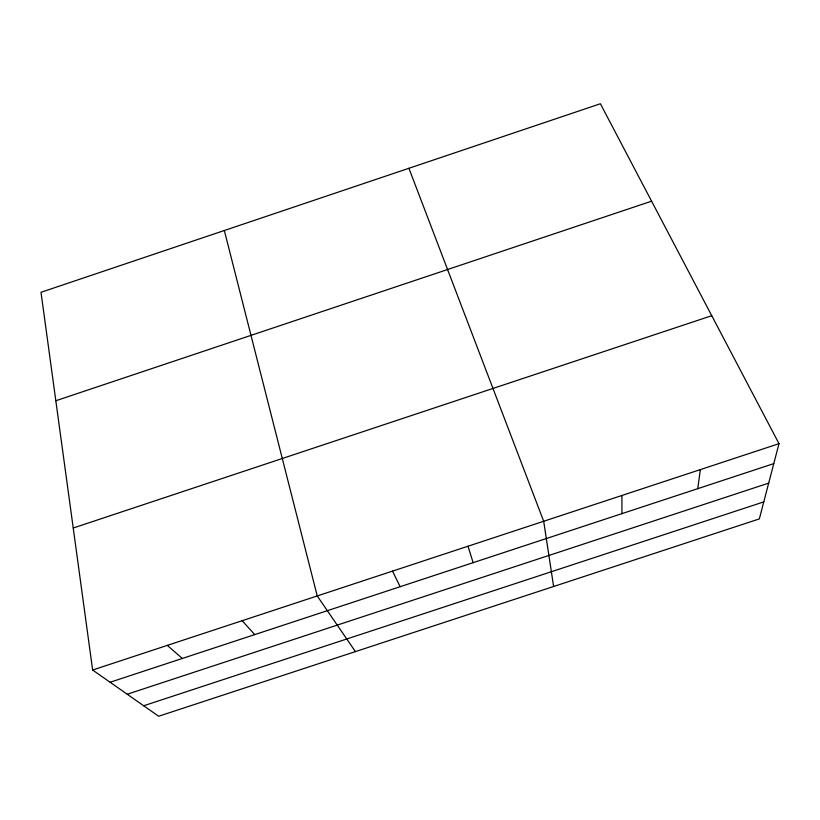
<?xml version="1.0" encoding="UTF-8"?>
<svg xmlns="http://www.w3.org/2000/svg" width="820" height="820" viewBox="0 0 820 820"><rect width="100%" height="100%" fill="white"/><g stroke="black" fill="none" stroke-linecap="round" stroke-linejoin="round"><path stroke-width="1.23" d="M697.758 488.669L700.341 469.604M779 443.671L759.33 518.916L158.649 716.249L92.639 670.012L41 292.299L600.394 103.75L779 443.671L92.639 670.012M55.821 400.744L651.592 201.177M73.226 528.018L711.76 315.7M110.116 682.25L773.783 463.618M127.223 694.232L768.688 483.123M143.684 705.764L763.789 501.881M167.3 645.391L182.337 658.46M242.166 620.699L254.743 634.608M355.419 651.613L317.237 595.945L224.332 230.502M392.513 571.12L400.15 586.71M408.913 168.284L543.691 521.264L553.613 586.505M467.994 546.222L473.14 562.663M621.909 495.475L621.939 513.648"/></g></svg>
